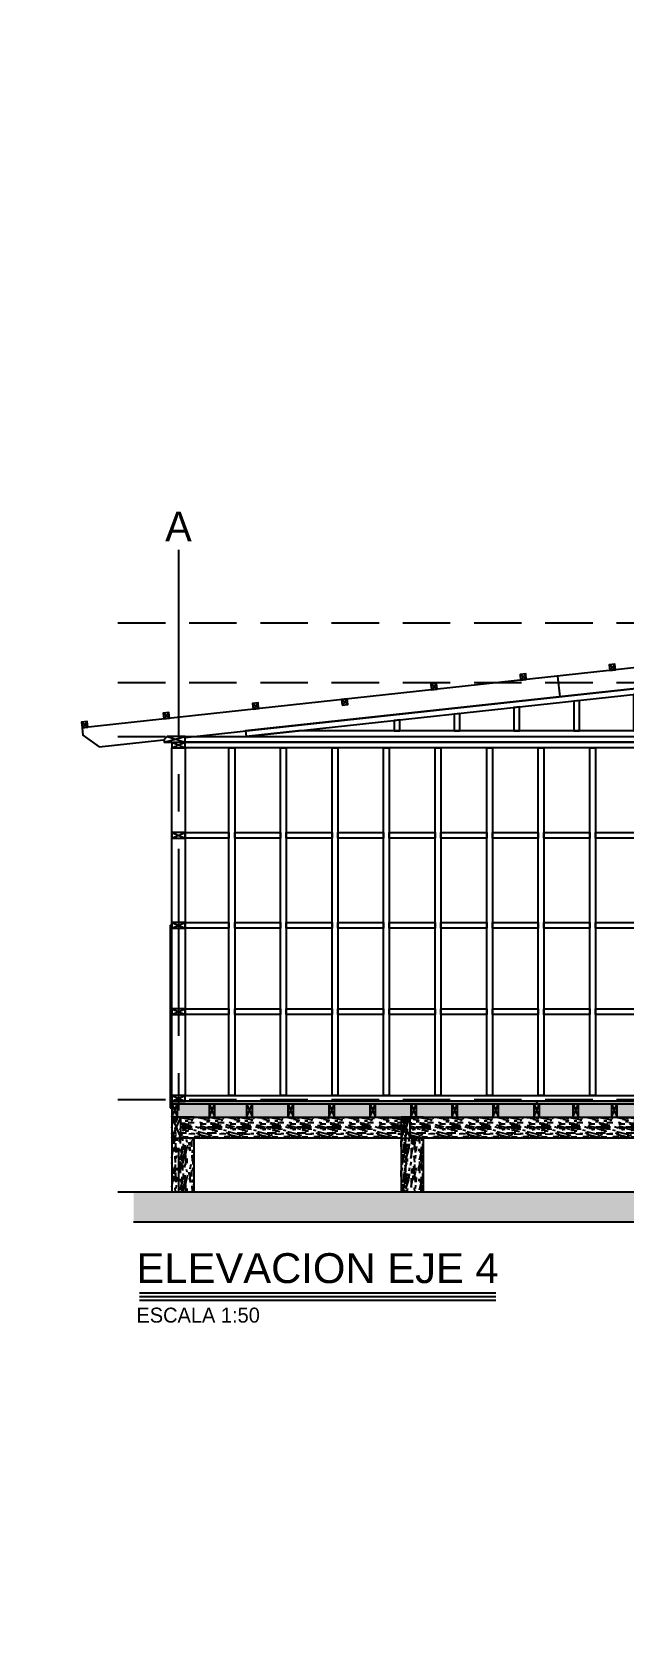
# Model space of a CAD drawing. Header units: millimetres. Extents: x 19458 to 19711, y 4351 to 4752.
# Drawn here: x 19541.18 to 19545.13, y 4507.52 to 4518.2 of the extents above; entities that cross this region are included whole.
import ezdxf
from ezdxf.enums import TextEntityAlignment as Align

# ---------------------------------------------------------------- set-up
doc = ezdxf.new("R2010")
doc.units = ezdxf.units.MM
doc.set_wipeout_variables(frame=1)
doc.linetypes.add('CENTER', pattern=[2, 1.25, -0.25, 0.25, -0.25])
doc.linetypes.add('HIDDEN2', pattern=[4.7625, 3.175, -1.5875])
for name, color, linetype in [('ALFAJIA', 3, 'Continuous'), ('CLAVADORES', 1, 'Continuous'), ('cotas', 1, 'Continuous'), ('cotas @ 300', 1, 'Continuous'), ('cotas @ 400', 1, 'Continuous'), ('cotas @ 500', 1, 'Continuous'), ('EJES', 2, 'CENTER'), ('EJES @ 0.5', 2, 'CENTER'), ('NIVELES', 2, 'Continuous'), ('PANELES PARED', 2, 'Continuous'), ('PILOTES', 2, 'Continuous'), ('PZA', 3, 'Continuous'), ('TEXTOS TITULOS @ 0.5', 3, 'Continuous'), ('VIGAS DE PISO', 2, 'Continuous')]:
    doc.layers.add(name, color=color, linetype=linetype)
doc.styles.add('century gothic', font='GOTHIC.TTF')
doc.styles.add('COTAS SMC', font='GOTHIC.TTF')
doc.styles.add('NOTAS', font='GOTHIC.TTF')
doc.styles.add('SMCtitulos', font='sanss___.ttf')
doc.styles.get("Standard").update_dxf_attribs({"font": 'arial.ttf'})
doc.dimstyles.new('ANOTATIVE 100 SMCONSTRUCCIONES', dxfattribs={"dimscale": 0, "dimtxt": 0.18, "dimasz": 0.15, "dimexe": 0.18, "dimexo": 0.09, "dimgap": 0.1, "dimtad": 1, "dimzin": 0, "dimdsep": 46, "dimtxsty": 'century gothic', "dimblk1": 'FLECHA1', "dimblk2": 'FLECHA1', "dimsah": 1, "dimcen": 0.18, "dimdle": 0.075, "dimclrd": 1, "dimclre": 1, "dimclrt": 2, "dimaunit": 1, "dimadec": 0, "dimazin": 0, "dimtfac": 0.75, "dimtix": 1, "dimtmove": 2, "dimatfit": 3, "dimfxl": 0.09, "dimtvp": 1.5, "dimtfill": 1, "dimtolj": 1, "dimtzin": 0, "dimarcsym": 0})
doc.dimstyles.new('PIES SMCONSTRUCCIONES', dxfattribs={"dimscale": 0, "dimtxt": 0.18, "dimasz": 0.2, "dimexe": 0.18, "dimexo": 0, "dimgap": 0.1, "dimtad": 1, "dimdec": 0, "dimlfac": 39.370079, "dimzin": 0, "dimdsep": 46, "dimlunit": 4, "dimtxsty": 'COTAS SMC', "dimblk1": 'FLECHA1', "dimblk2": 'FLECHA1', "dimsah": 1, "dimcen": 0.2, "dimdle": 0.075, "dimclrd": 1, "dimclre": 1, "dimclrt": 2, "dimaunit": 1, "dimadec": 0, "dimazin": 0, "dimtfac": 0.75, "dimtdec": 0, "dimtix": 1, "dimtmove": 2, "dimatfit": 3, "dimfxl": 0.09, "dimtvp": 1.5, "dimtfill": 1, "dimtolj": 1, "dimtzin": 0, "dimarcsym": 0})
pattern_1 = [(0, (98.21933, 23.7031), (0, 0.2), [0.04, -0.16]), (8.9726, (98.221325, 23.595096), (1.200000005876, 0.199999525118), [0.0384708, -3.8086058]), (5.7105, (98.219325, 23.607096), (1.800000034755, 0.19999710144), [0.0401996, -1.9697752]), (344.5779, (98.219325, 23.667096), (2.1999999038893, -0.5999974677634), [0.0601664, -5.9564754]), (353.6599, (98.223325, 23.733096), (0.200000063208, 4.086e-07), [0.0362216, -1.7748552]), (345.0686, (98.229325, 23.619096), (0.799999998317, -0.199999673879), [0.0310484, -3.0737864]), (348.6901, (98.159325, 23.735096), (0.2000000583, 7.413e-08), [0.0815844, -0.9382194]), (5.7105, (98.221325, 23.577096), (1.800000034755, 0.19999710144), [0.0200998, -1.989875]), (0, (98.21933, 23.6611), (0, 0.2), [0.02, -0.18]), (0, (98.17933, 23.6851), (0, 0.2), [0.06, -0.14]), (11.3099, (98.219325, 23.715096), (0.79999995433, 0.19999948721), [0.020396, -0.9994078]), (2.7263, (98.199325, 23.641096), (4.0000000589947, 0.1999992035454), [0.0420476, -4.1627116]), (352.4054, (98.209325, 23.635096), (1.599999971597, -0.19999873671), [0.0302654, -2.9962834]), (0, (98.19933, 23.5591), (0, 0.2), [0.04, -0.16]), (358.8309, (98.179325, 23.549096), (0.2000000366479, 1.5360345e-07), [0.0980204, -9.70402]), (0, (98.17933, 23.6991), (0, 0.2), [0.02, -0.18]), (0, (98.19933, 23.7151), (0, 0.2), [0.02, -0.18]), (0, (98.10933, 23.7331), (0, 0.2), [0.03, -0.17]), (350.5377, (98.163325, 23.743096), (0.200000015444, 7.752e-08), [0.0608276, -1.1557248]), (0, (98.09933, 23.7431), (0, 0.2), [0.04, -0.16]), (0, (98.07733, 23.5631), (0, 0.2), [0.022, -0.178]), (0, (98.17933, 23.5731), (0, 0.2), [0.02, -0.18]), (0, (98.07733, 23.5791), (0, 0.2), [0.042, -0.158]), (5.4403, (98.179325, 23.591096), (1.9999999402303, 0.199998956714), [0.04219, -4.1768144]), (0, (98.18133, 23.6071), (0, 0.2), [0.038, -0.162]), (0, (98.07733, 23.6111), (0, 0.2), [0.022, -0.178]), (358.8309, (98.101325, 23.643096), (0.2000000366479, 1.5360345e-07), [0.0980204, -9.70402]), (0, (98.11933, 23.6611), (0, 0.2), [0.02, -0.18]), (0, (98.09933, 23.6671), (0, 0.2), [0.02, -0.18]), (0, (98.17933, 23.6671), (0, 0.2), [0.04, -0.16]), (0, (98.13933, 23.6711), (0, 0.2), [0.02, -0.18]), (0, (98.09933, 23.6951), (0, 0.2), [0.04, -0.16]), (19.6538, (98.153325, 23.611096), (2.200000050424, 0.79999891494), [0.0297322, -2.9434812]), (11.3099, (98.119325, 23.667096), (0.79999995433, 0.19999948721), [0.020396, -0.9994078]), (11.3099, (98.199325, 23.657096), (0.79999995433, 0.19999948721), [0.020396, -0.9994078]), (5.7105, (98.139325, 23.733096), (1.800000034755, 0.19999710144), [0.0200998, -1.989875]), (349.6952, (98.077325, 23.747096), (1.199999995396, -0.19999893933), [0.0223606, -2.213707]), (348.6901, (98.099325, 23.563096), (0.2000000583, 7.413e-08), [0.020396, -0.9994078]), (90, (98.11933, 23.5591), (-0.2, 1e-17), [0, -0.2]), (346.6076, (98.077325, 23.671096), (3.400000044994, -0.7999939065965), [0.043174, -4.2742308]), (11.3099, (98.199325, 23.699096), (0.79999995433, 0.19999948721), [0.020396, -0.9994078]), (10.3048, (98.199325, 23.573096), (0.999999957606, 0.199999208868), [0.0223606, -2.213707]), (348.6901, (98.139325, 23.661096), (0.2000000583, 7.413e-08), [0.020396, -0.9994078]), (348.6901, (98.159325, 23.671096), (0.2000000583, 7.413e-08), [0.020396, -0.9994078]), (341.5651, (98.077325, 23.651096), (0.19999995825, 2.3367e-07), [0.0252982, -0.6071572]), (345.9638, (98.099325, 23.719096), (0.19999992115, 2.4875e-07), [0.0824622, -0.7421588]), (343.3008, (98.139325, 23.733096), (1.399999991533, -0.39999874641), [0.0626418, -2.025419]), (0, (98.13933, 23.7431), (0, 0.2), [0.024, -0.176]), (345.9638, (98.119325, 23.579096), (0.19999992115, 2.4875e-07), [0.0824622, -0.7421588]), (345.9638, (98.099325, 23.593096), (0.19999992115, 2.4875e-07), [0.0824622, -0.7421588]), (345.9638, (98.099325, 23.611096), (0.19999992115, 2.4875e-07), [0.0824622, -0.7421588]), (349.6952, (98.077325, 23.699096), (1.199999995396, -0.19999893933), [0.0223606, -2.213707]), (345.9638, (98.139325, 23.695096), (0.19999992115, 2.4875e-07), [0.041231, -0.78339]), (349.6952, (98.077325, 23.635096), (1.199999995396, -0.19999893933), [0.0223606, -2.213707]), (357.6141, (98.181325, 23.621096), (0.199999989185, 2.452822e-07), [0.0480416, -4.756123]), (349.6952, (98.159325, 23.657096), (1.199999995396, -0.19999893933), [0.0223606, -2.213707]), (12.5288, (98.181325, 23.653096), (0.800000095695, 0.199999860747), [0.018439, -1.8254698]), (349.5626, (98.077325, 23.625096), (2.199999936494, -0.3999970687047), [0.0772788, -7.650591]), (351.8699, (98.153325, 23.611096), (0.199999892184, -4.835e-08), [0.0282842, -1.3859292]), (4.7636, (98.099325, 23.631096), (2.199999989955, 0.199998289923), [0.0481664, -2.3601524]), (0, (98.14733, 23.6351), (0, 0.2), [0.062, -0.138]), (344.7449, (98.077325, 23.725096), (0.799999942428, -0.199999664289), [0.0228036, -2.2575472]), (350.5377, (98.119325, 23.559096), (0.200000015444, 7.752e-08), [0.0608276, -1.1557248]), (340.0169, (98.077325, 23.601096), (0.599999976081, -0.19999986488), [0.0234094, -2.3175304]), (0, (98.23933, 23.7191), (0, 0.2), [0.01, -0.19]), (0, (98.23933, 23.6311), (0, 0.2), [0.02, -0.18]), (11.3099, (98.239325, 23.559096), (0.79999995433, 0.19999948721), [0.020396, -0.9994078]), (0, (98.24133, 23.5791), (0, 0.2), [0.036, -0.164]), (343.3008, (98.239325, 23.685096), (1.399999991533, -0.39999874641), [0.0208806, -2.0671802]), (348.0207, (98.241325, 23.643096), (3.7999999222511, -0.8002195416064), [0.0368014, -6.7101288]), (90, (98.23933, 23.5591), (-0.2, 1e-17), [0, -0.2]), (0, (98.25933, 23.5631), (0, 0.2), [0.018, -0.182]), (0, (98.25933, 23.6011), (0, 0.2), [0.018, -0.182]), (0, (98.25933, 23.6111), (0, 0.2), [0.018, -0.182]), (336.0376, (98.259325, 23.679096), (1.400000005486, -0.599997330343), [0.0196978, -1.9500724]), (348.5163, (98.259325, 23.703096), (0.99999999677376, -0.2000310941214), [0.0183676, -13.043105]), (341.5651, (98.259325, 23.631096), (0.19999995825, 2.3367e-07), [0.0189736, -0.6134816]), (347.4712, (98.259325, 23.729096), (1.000000064082, -0.19999992061), [0.018439, -1.8254698])]

# ---------------------------------------------------------------- blocks, each defined once
blk = doc.blocks.new('FLECHA1')
at = {"color": 4}
blk.add_line((-0.24618, -0.24808), (0.24808, 0.25), dxfattribs=at)
at = {"color": 1}
blk.add_line((-1, 0), (0.49616, 0), dxfattribs=at)
blk = doc.blocks.new('*D331')
at = {"layer": 'cotas', "color": 1, "lineweight": -2, "transparency": 16777216}
for p, q in [((19614.326, 4625.845), (19614.326, 4700.845)), ((19570.984, 4550.845), (19524.326, 4550.845)), ((19614.326, 4548.43), (19614.326, 4550.845)), ((19570.534, 4548.43), (19524.326, 4548.43)), ((19614.326, 4473.43), (19614.326, 4398.43))]:
    blk.add_line(p, q, dxfattribs=at)
at = {"layer": 'Defpoints', "color": 0, "transparency": 16777216}
for p in [(19614.326, 4550.845), (19615.984, 4550.845), (19615.534, 4548.43)]:
    blk.add_point(p, dxfattribs=at)
at = {"layer": 'cotas', "color": 1, "lineweight": -2, "transparency": 16777216, "xscale": 75, "yscale": 75, "zscale": 75}
for p, rotation in [((19614.326, 4550.845), 270), ((19614.326, 4548.43), 90)]:
    blk.add_blockref('FLECHA1', p, dxfattribs=dict(at, rotation=rotation))
at = {"layer": 'cotas', "color": 2, "transparency": 16777216, "insert": (19517.338, 4549.637), "char_height": 90, "attachment_point": 5, "rotation": 90, "style": 'century gothic', "bg_fill": 3, "box_fill_scale": 1.1, "bg_fill_color": 256, "bg_fill_true_color": 13158600, "bg_fill_transparency": 0}
blk.add_mtext('\\A1;2.42', dxfattribs=at)
blk = doc.blocks.new('*D377')
at = {"layer": 'cotas', "color": 1, "lineweight": -2, "transparency": 16777216}
for p, q in [((19614.326, 4595.845), (19614.326, 4640.845)), ((19588.984, 4550.845), (19560.326, 4550.845)), ((19614.326, 4548.43), (19614.326, 4550.845)), ((19588.534, 4548.43), (19560.326, 4548.43)), ((19614.326, 4503.43), (19614.326, 4458.43))]:
    blk.add_line(p, q, dxfattribs=at)
at = {"layer": 'Defpoints', "color": 0, "transparency": 16777216}
for p in [(19614.326, 4550.845), (19615.984, 4550.845), (19615.534, 4548.43)]:
    blk.add_point(p, dxfattribs=at)
at = {"layer": 'cotas', "color": 1, "lineweight": -2, "transparency": 16777216, "xscale": 45, "yscale": 45, "zscale": 45}
for p, rotation in [((19614.326, 4550.845), 270), ((19614.326, 4548.43), 90)]:
    blk.add_blockref('FLECHA1', p, dxfattribs=dict(at, rotation=rotation))
at = {"layer": 'cotas', "color": 2, "transparency": 16777216, "insert": (19556.133, 4549.637), "char_height": 54, "attachment_point": 5, "rotation": 90, "style": 'century gothic', "bg_fill": 3, "box_fill_scale": 1.1, "bg_fill_color": 256, "bg_fill_true_color": 13158600, "bg_fill_transparency": 0}
blk.add_mtext('\\A1;2.42', dxfattribs=at)
blk = doc.blocks.new('*D383')
at = {"layer": 'cotas', "color": 1, "lineweight": -2, "transparency": 16777216}
for p, q in [((19614.326, 4610.845), (19614.326, 4670.845)), ((19579.984, 4550.845), (19542.326, 4550.845)), ((19614.326, 4548.43), (19614.326, 4550.845)), ((19579.534, 4548.43), (19542.326, 4548.43)), ((19614.326, 4488.43), (19614.326, 4428.43))]:
    blk.add_line(p, q, dxfattribs=at)
at = {"layer": 'Defpoints', "color": 0, "transparency": 16777216}
for p in [(19614.326, 4550.845), (19615.984, 4550.845), (19615.534, 4548.43)]:
    blk.add_point(p, dxfattribs=at)
at = {"layer": 'cotas', "color": 1, "lineweight": -2, "transparency": 16777216, "xscale": 60, "yscale": 60, "zscale": 60}
for p, rotation in [((19614.326, 4550.845), 270), ((19614.326, 4548.43), 90)]:
    blk.add_blockref('FLECHA1', p, dxfattribs=dict(at, rotation=rotation))
at = {"layer": 'cotas', "color": 2, "transparency": 16777216, "insert": (19536.735, 4549.637), "char_height": 72, "attachment_point": 5, "rotation": 90, "style": 'century gothic', "bg_fill": 3, "box_fill_scale": 1.1, "bg_fill_color": 256, "bg_fill_true_color": 13158600, "bg_fill_transparency": 0}
blk.add_mtext('\\A1;2.42', dxfattribs=at)
blk = doc.blocks.new('*D386')
at = {"layer": 'cotas', "color": 1, "lineweight": -2, "transparency": 16777216}
for p, q in [((19620.013, 4651.753), (19620.013, 4751.753)), ((19620.417, 4551.753), (19530.013, 4551.753)), ((19620.013, 4550.533), (19620.013, 4551.753)), ((19620.417, 4550.533), (19530.013, 4550.533)), ((19620.013, 4450.533), (19620.013, 4350.533))]:
    blk.add_line(p, q, dxfattribs=at)
at = {"layer": 'Defpoints', "color": 0, "transparency": 16777216}
for p in [(19620.013, 4551.753), (19620.417, 4551.753), (19620.417, 4550.533)]:
    blk.add_point(p, dxfattribs=at)
at = {"layer": 'cotas', "color": 1, "lineweight": -2, "transparency": 16777216, "xscale": 100, "yscale": 100, "zscale": 100}
for p, rotation in [((19620.013, 4551.753), 270), ((19620.013, 4550.533), 90)]:
    blk.add_blockref('FLECHA1', p, dxfattribs=dict(at, rotation=rotation))
at = {"layer": 'cotas', "color": 2, "transparency": 16777216, "insert": (19523.881, 4551.143), "char_height": 90, "attachment_point": 5, "rotation": 90, "style": 'COTAS SMC', "bg_fill": 3, "box_fill_scale": 1.1, "bg_fill_color": 256, "bg_fill_true_color": 13158600, "bg_fill_transparency": 0}
blk.add_mtext("\\A1;4'", dxfattribs=at)
blk = doc.blocks.new('*D436')
at = {"layer": 'cotas', "color": 1, "lineweight": -2, "transparency": 16777216}
for p, q in [((19620.013, 4631.753), (19620.013, 4711.753)), ((19620.417, 4551.753), (19548.013, 4551.753)), ((19620.013, 4550.533), (19620.013, 4551.753)), ((19620.417, 4550.533), (19548.013, 4550.533)), ((19620.013, 4470.533), (19620.013, 4390.533))]:
    blk.add_line(p, q, dxfattribs=at)
at = {"layer": 'Defpoints', "color": 0, "transparency": 16777216}
for p in [(19620.013, 4551.753), (19620.417, 4551.753), (19620.417, 4550.533)]:
    blk.add_point(p, dxfattribs=at)
at = {"layer": 'cotas', "color": 1, "lineweight": -2, "transparency": 16777216, "xscale": 80, "yscale": 80, "zscale": 80}
for p, rotation in [((19620.013, 4551.753), 270), ((19620.013, 4550.533), 90)]:
    blk.add_blockref('FLECHA1', p, dxfattribs=dict(at, rotation=rotation))
at = {"layer": 'cotas', "color": 2, "transparency": 16777216, "insert": (19543.107, 4551.143), "char_height": 72, "attachment_point": 5, "rotation": 90, "style": 'COTAS SMC', "bg_fill": 3, "box_fill_scale": 1.1, "bg_fill_color": 256, "bg_fill_true_color": 13158600, "bg_fill_transparency": 0}
blk.add_mtext("\\A1;4'", dxfattribs=at)
blk = doc.blocks.new('P01')
h = blk.add_hatch()
h.set_pattern_fill('MADERA_03', color=250, scale=0.2, angle=90, pattern_type=2)
h.set_pattern_definition([(90, (-0.156, 0.142), (-0.2, 1e-17), [0.04, -0.16]), (98.9726, (-0.048, 0.144), (-0.199999525118, 1.200000005876), [0.0384708, -3.8086058]), (95.7105, (-0.06, 0.142), (-0.19999710144, 1.800000034755), [0.0401996, -1.9697752]), (74.5779, (-0.12, 0.142), (0.5999974677634, 2.1999999038893), [0.0601664, -5.9564754]), (83.6599, (-0.186, 0.146), (-4.086e-07, 0.200000063208), [0.0362216, -1.7748552]), (75.0686, (-0.072, 0.152), (0.199999673879, 0.799999998317), [0.0310484, -3.0737864]), (78.6901, (-0.188, 0.082), (-7.413e-08, 0.2000000583), [0.0815844, -0.9382194]), (95.7105, (-0.03, 0.144), (-0.19999710144, 1.800000034755), [0.0200998, -1.989875]), (90, (-0.114, 0.142), (-0.2, 1e-17), [0.02, -0.18]), (90, (-0.138, 0.102), (-0.2, 1e-17), [0.06, -0.14]), (101.3099, (-0.168, 0.142), (-0.19999948721, 0.79999995433), [0.020396, -0.9994078]), (92.7263, (-0.094, 0.122), (-0.1999992035454, 4.0000000589947), [0.0420476, -4.1627116]), (82.4054, (-0.088, 0.132), (0.19999873671, 1.599999971597), [0.0302654, -2.9962834]), (90, (-0.012, 0.122), (-0.2, 1e-17), [0.04, -0.16]), (88.8309, (-0.002, 0.102), (-1.5360345e-07, 0.2000000366479), [0.0980204, -9.70402]), (90, (-0.152, 0.102), (-0.2, 1e-17), [0.02, -0.18]), (90, (-0.168, 0.122), (-0.2, 1e-17), [0.02, -0.18]), (90, (-0.186, 0.032), (-0.2, 1e-17), [0.03, -0.17]), (80.5377, (-0.196, 0.086), (-7.752e-08, 0.200000015444), [0.0608276, -1.1557248]), (90, (-0.196, 0.022), (-0.2, 1e-17), [0.04, -0.16]), (90, (-0.016, 1e-18), (-0.2, 1e-17), [0.022, -0.178]), (90, (-0.026, 0.102), (-0.2, 1e-17), [0.02, -0.18]), (90, (-0.032, 2e-18), (-0.2, 1e-17), [0.042, -0.158]), (95.4403, (-0.044, 0.102), (-0.199998956714, 1.9999999402303), [0.04219, -4.1768144]), (90, (-0.06, 0.104), (-0.2, 1e-17), [0.038, -0.162]), (90, (-0.064, 4e-18), (-0.2, 1e-17), [0.022, -0.178]), (88.8309, (-0.096, 0.024), (-1.5360345e-07, 0.2000000366479), [0.0980204, -9.70402]), (90, (-0.114, 0.042), (-0.2, 1e-17), [0.02, -0.18]), (90, (-0.12, 0.022), (-0.2, 1e-17), [0.02, -0.18]), (90, (-0.12, 0.102), (-0.2, 1e-17), [0.04, -0.16]), (90, (-0.124, 0.062), (-0.2, 1e-17), [0.02, -0.18]), (90, (-0.148, 0.022), (-0.2, 1e-17), [0.04, -0.16]), (109.6538, (-0.064, 0.076), (-0.79999891494, 2.200000050424), [0.0297322, -2.9434812]), (101.3099, (-0.12, 0.042), (-0.19999948721, 0.79999995433), [0.020396, -0.9994078]), (101.3099, (-0.11, 0.122), (-0.19999948721, 0.79999995433), [0.020396, -0.9994078]), (95.7105, (-0.186, 0.062), (-0.19999710144, 1.800000034755), [0.0200998, -1.989875]), (79.6952, (-0.2, 1e-17), (0.19999893933, 1.199999995396), [0.0223606, -2.213707]), (78.6901, (-0.016, 0.022), (-7.413e-08, 0.2000000583), [0.020396, -0.9994078]), (180, (-0.012, 0.042), (-2e-17, -0.2), [0, -0.2]), (76.6076, (-0.124, 8e-18), (0.7999939065965, 3.400000044994), [0.043174, -4.2742308]), (101.3099, (-0.152, 0.122), (-0.19999948721, 0.79999995433), [0.020396, -0.9994078]), (100.3048, (-0.026, 0.122), (-0.199999208868, 0.999999957606), [0.0223606, -2.213707]), (78.6901, (-0.114, 0.062), (-7.413e-08, 0.2000000583), [0.020396, -0.9994078]), (78.6901, (-0.124, 0.082), (-7.413e-08, 0.2000000583), [0.020396, -0.9994078]), (71.5651, (-0.104, 6e-18), (-2.3367e-07, 0.19999995825), [0.0252982, -0.6071572]), (75.9638, (-0.172, 0.022), (-2.4875e-07, 0.19999992115), [0.0824622, -0.7421588]), (73.3008, (-0.186, 0.062), (0.39999874641, 1.399999991533), [0.0626418, -2.025419]), (90, (-0.196, 0.062), (-0.2, 1e-17), [0.024, -0.176]), (75.9638, (-0.032, 0.042), (-2.4875e-07, 0.19999992115), [0.0824622, -0.7421588]), (75.9638, (-0.046, 0.022), (-2.4875e-07, 0.19999992115), [0.0824622, -0.7421588]), (75.9638, (-0.064, 0.022), (-2.4875e-07, 0.19999992115), [0.0824622, -0.7421588]), (79.6952, (-0.152, 9e-18), (0.19999893933, 1.199999995396), [0.0223606, -2.213707]), (75.9638, (-0.148, 0.062), (-2.4875e-07, 0.19999992115), [0.041231, -0.78339]), (79.6952, (-0.088, 5e-18), (0.19999893933, 1.199999995396), [0.0223606, -2.213707]), (87.6141, (-0.074, 0.104), (-2.452822e-07, 0.199999989185), [0.0480416, -4.756123]), (79.6952, (-0.11, 0.082), (0.19999893933, 1.199999995396), [0.0223606, -2.213707]), (102.5288, (-0.106, 0.104), (-0.199999860747, 0.800000095695), [0.018439, -1.8254698]), (79.5626, (-0.078, 5e-18), (0.3999970687047, 2.199999936494), [0.0772788, -7.650591]), (81.8699, (-0.064, 0.076), (4.835e-08, 0.199999892184), [0.0282842, -1.3859292]), (94.7636, (-0.084, 0.022), (-0.199998289923, 2.199999989955), [0.0481664, -2.3601524]), (90, (-0.088, 0.07), (-0.2, 1e-17), [0.062, -0.138]), (74.7449, (-0.178, 1e-17), (0.199999664289, 0.799999942428), [0.0228036, -2.2575472]), (80.5377, (-0.012, 0.042), (-7.752e-08, 0.200000015444), [0.0608276, -1.1557248]), (70.0169, (-0.054, 3e-18), (0.19999986488, 0.599999976081), [0.0234094, -2.3175304]), (90, (-0.172, 0.162), (-0.2, 1e-17), [0.01, -0.19]), (90, (-0.084, 0.162), (-0.2, 1e-17), [0.02, -0.18]), (101.3099, (-0.012, 0.162), (-0.19999948721, 0.79999995433), [0.020396, -0.9994078]), (90, (-0.032, 0.164), (-0.2, 1e-17), [0.036, -0.164]), (73.3008, (-0.138, 0.162), (0.39999874641, 1.399999991533), [0.0208806, -2.0671802]), (78.0207, (-0.096, 0.164), (0.8002195416064, 3.7999999222511), [0.0368014, -6.7101288]), (180, (-0.012, 0.162), (-2e-17, -0.2), [0, -0.2]), (90, (-0.016, 0.182), (-0.2, 1e-17), [0.018, -0.182]), (90, (-0.054, 0.182), (-0.2, 1e-17), [0.018, -0.182]), (90, (-0.064, 0.182), (-0.2, 1e-17), [0.018, -0.182]), (66.0376, (-0.132, 0.182), (0.599997330343, 1.400000005486), [0.0196978, -1.9500724]), (78.5163, (-0.156, 0.182), (0.2000310941214, 0.99999999677376), [0.0183676, -13.043105]), (71.5651, (-0.084, 0.182), (-2.3367e-07, 0.19999995825), [0.0189736, -0.6134816]), (77.4712, (-0.182, 0.182), (0.19999992061, 1.000000064082), [0.018439, -1.8254698])])
h.paths.add_polyline_path([(19444.003, 4504.126), (19444.153, 4504.126), (19444.153, 4504.626), (19444.003, 4504.626)])
blk.add_lwpolyline([(19444.003, 4504.126), (19444.153, 4504.126), (19444.153, 4504.626), (19444.003, 4504.626)], close=True)
blk = doc.blocks.new('*U245')
at = {"color": 2}
blk.add_line((0, 0.052), (4.761, 0.052), dxfattribs=at)
at = {"color": 250}
blk.add_line((0, 0), (4.761, 0), dxfattribs=at)
at = {"color": 7}
blk.add_line((0, -0.047), (4.761, -0.047), dxfattribs=at)
at = {"color": 0, "linetype": 'ByBlock', "lineweight": -2, "style": 'NOTAS'}
for tag, p in [('1TITLE', (0.027, 1.014)), ('2TITLE', (-0.043, 0.181))]:
    blk.add_attdef(tag, p, '', height=0.3, dxfattribs=at)
blk.add_attdef('SCALE', text='', height=0.18, dxfattribs=at).set_placement((-0.043, -0.148), align=Align.TOP_LEFT)
blk = doc.blocks.new('ejes')
at = {"color": 2, "linetype": 'Continuous'}
blk.add_wipeout([(-0.109, 0.275), (-0.065, 0.291), (-0.006, 0.3), (0.06, 0.297), (0.095, 0.288), (0.16, 0.261), (0.183, 0.246), (0.215, 0.22), (0.241, 0.193), (0.271, 0.149), (0.271, 0.149), (0.292, 0.103), (0.304, 0.065), (0.309, 0.032), (0.31, 0.001), (0.309, -0.027), (0.309, -0.027), (0.3, -0.077), (0.288, -0.113), (0.279, -0.133), (0.259, -0.168), (0.238, -0.195), (0.219, -0.215), (0.19, -0.24), (0.159, -0.26), (0.125, -0.277), (0.089, -0.289), (0.046, -0.297), (0.01, -0.299), (-0.037, -0.296), (-0.069, -0.289), (-0.097, -0.279), (-0.144, -0.256), (-0.171, -0.238), (-0.192, -0.221), (-0.215, -0.197), (-0.215, -0.197), (-0.257, -0.136), (-0.272, -0.101), (-0.272, -0.101), (-0.287, -0.034), (-0.29, 0.001), (-0.287, 0.036), (-0.281, 0.07), (-0.273, 0.099), (-0.258, 0.134), (-0.234, 0.174), (-0.216, 0.198), (-0.197, 0.217), (-0.175, 0.236), (-0.154, 0.251), (-0.126, 0.268), (-0.126, 0.268), (-0.118, 0.272)], dxfattribs=at)
at = {"layer": 'EJES', "color": 3}
blk.add_attdef('EJES', text='', height=0.3, dxfattribs=at).set_placement((0.01, -0.174), align=Align.CENTER)
blk = doc.blocks.new('OL')
at = {"layer": 'PANELES PARED'}
for p, q in [((19439.306, 4489.811), (19439.396, 4489.773)), ((19439.306, 4489.773), (19439.396, 4489.811)), ((19442.432, 4489.811), (19442.522, 4489.773)), ((19442.432, 4489.773), (19442.522, 4489.811)), ((19439.306, 4489.208), (19439.396, 4489.17)), ((19439.306, 4489.17), (19439.396, 4489.208)), ((19439.306, 4488.605), (19439.396, 4488.567)), ((19439.306, 4488.567), (19439.396, 4488.605)), ((19439.306, 4488.027), (19439.396, 4487.989)), ((19439.306, 4487.989), (19439.396, 4488.027)), ((19439.306, 4487.449), (19439.396, 4487.411)), ((19439.306, 4487.411), (19439.396, 4487.449)), ((19442.432, 4487.449), (19442.522, 4487.411)), ((19442.432, 4487.411), (19442.522, 4487.449))]:
    blk.add_line(p, q, dxfattribs=at)
for points in [[(19439.306, 4489.773), (19439.396, 4489.773), (19439.396, 4489.811), (19439.306, 4489.811)], [(19439.306, 4489.773), (19439.396, 4489.773), (19439.396, 4487.449), (19439.306, 4487.449)], [(19442.432, 4489.773), (19442.522, 4489.773), (19442.522, 4489.811), (19442.432, 4489.811)], [(19442.432, 4489.773), (19442.522, 4489.773), (19442.522, 4487.449), (19442.432, 4487.449)], [(19442.47, 4487.449), (19442.432, 4487.449), (19442.432, 4489.773), (19442.47, 4489.773)], [(19442.522, 4487.449), (19442.484, 4487.449), (19442.484, 4489.773), (19442.522, 4489.773)], [(19439.306, 4489.17), (19439.396, 4489.17), (19439.396, 4489.208), (19439.306, 4489.208)], [(19439.306, 4488.567), (19439.396, 4488.567), (19439.396, 4488.605), (19439.306, 4488.605)], [(19439.306, 4487.989), (19439.396, 4487.989), (19439.396, 4488.027), (19439.306, 4488.027)], [(19439.306, 4487.411), (19439.396, 4487.411), (19439.396, 4487.449), (19439.306, 4487.449)], [(19442.432, 4487.411), (19442.522, 4487.411), (19442.522, 4487.449), (19442.432, 4487.449)]]:
    blk.add_lwpolyline(points, close=True, dxfattribs=at)
at = {"layer": 'PANELES PARED', "color": 250}
for points in [[(19439.396, 4489.773), (19439.396, 4489.811), (19442.432, 4489.811), (19442.432, 4489.773)], [(19439.727, 4487.449), (19439.689, 4487.449), (19439.689, 4489.773), (19439.727, 4489.773)], [(19440.072, 4487.449), (19440.034, 4487.449), (19440.034, 4489.773), (19440.072, 4489.773)], [(19440.416, 4487.449), (19440.378, 4487.449), (19440.378, 4489.773), (19440.416, 4489.773)], [(19440.761, 4487.449), (19440.723, 4487.449), (19440.723, 4489.773), (19440.761, 4489.773)], [(19441.106, 4487.449), (19441.068, 4487.449), (19441.068, 4489.773), (19441.106, 4489.773)], [(19441.45, 4487.449), (19441.412, 4487.449), (19441.412, 4489.773), (19441.45, 4489.773)], [(19441.795, 4487.449), (19441.757, 4487.449), (19441.757, 4489.773), (19441.795, 4489.773)], [(19442.14, 4487.449), (19442.102, 4487.449), (19442.102, 4489.773), (19442.14, 4489.773)], [(19439.396, 4489.17), (19439.396, 4489.208), (19439.689, 4489.208), (19439.689, 4489.17)], [(19439.727, 4489.17), (19439.727, 4489.208), (19440.034, 4489.208), (19440.034, 4489.17)], [(19440.072, 4489.17), (19440.072, 4489.208), (19440.378, 4489.208), (19440.378, 4489.17)], [(19440.416, 4489.17), (19440.416, 4489.208), (19440.723, 4489.208), (19440.723, 4489.17)], [(19440.761, 4489.17), (19440.761, 4489.208), (19441.068, 4489.208), (19441.068, 4489.17)], [(19441.106, 4489.17), (19441.106, 4489.208), (19441.412, 4489.208), (19441.412, 4489.17)], [(19441.45, 4489.17), (19441.45, 4489.208), (19441.757, 4489.208), (19441.757, 4489.17)], [(19441.795, 4489.17), (19441.795, 4489.208), (19442.102, 4489.208), (19442.102, 4489.17)], [(19442.14, 4489.17), (19442.14, 4489.208), (19442.432, 4489.208), (19442.432, 4489.17)], [(19439.396, 4488.567), (19439.396, 4488.605), (19439.689, 4488.605), (19439.689, 4488.567)], [(19439.727, 4488.567), (19439.727, 4488.605), (19440.034, 4488.605), (19440.034, 4488.567)], [(19440.072, 4488.567), (19440.072, 4488.605), (19440.378, 4488.605), (19440.378, 4488.567)], [(19440.416, 4488.567), (19440.416, 4488.605), (19440.723, 4488.605), (19440.723, 4488.567)], [(19440.761, 4488.567), (19440.761, 4488.605), (19441.068, 4488.605), (19441.068, 4488.567)], [(19441.106, 4488.567), (19441.106, 4488.605), (19441.412, 4488.605), (19441.412, 4488.567)], [(19441.45, 4488.567), (19441.45, 4488.605), (19441.757, 4488.605), (19441.757, 4488.567)], [(19441.795, 4488.567), (19441.795, 4488.605), (19442.102, 4488.605), (19442.102, 4488.567)], [(19442.14, 4488.567), (19442.14, 4488.605), (19442.432, 4488.605), (19442.432, 4488.567)], [(19439.396, 4487.989), (19439.396, 4488.027), (19439.689, 4488.027), (19439.689, 4487.989)], [(19439.727, 4487.989), (19439.727, 4488.027), (19440.034, 4488.027), (19440.034, 4487.989)], [(19440.072, 4487.989), (19440.072, 4488.027), (19440.378, 4488.027), (19440.378, 4487.989)], [(19440.416, 4487.989), (19440.416, 4488.027), (19440.723, 4488.027), (19440.723, 4487.989)], [(19440.761, 4487.989), (19440.761, 4488.027), (19441.068, 4488.027), (19441.068, 4487.989)], [(19441.106, 4487.989), (19441.106, 4488.027), (19441.412, 4488.027), (19441.412, 4487.989)], [(19441.45, 4487.989), (19441.45, 4488.027), (19441.757, 4488.027), (19441.757, 4487.989)], [(19441.795, 4487.989), (19441.795, 4488.027), (19442.102, 4488.027), (19442.102, 4487.989)], [(19442.14, 4487.989), (19442.14, 4488.027), (19442.432, 4488.027), (19442.432, 4487.989)], [(19439.396, 4487.411), (19439.396, 4487.449), (19442.432, 4487.449), (19442.432, 4487.411)]]:
    blk.add_lwpolyline(points, close=True, dxfattribs=at)
blk = doc.blocks.new('IKUHG')
at = {"layer": 'PANELES PARED', "color": 250}
for points in [[(19444.531, 4490.415), (19447.159, 4490.701), (19447.159, 4490.739), (19444.527, 4490.453), (19444.531, 4490.415)], [(19444.531, 4490.415), (19447.159, 4490.415), (19447.159, 4490.453), (19444.881, 4490.453), (19444.531, 4490.415)]]:
    blk.add_lwpolyline(points, dxfattribs=at)
for points in [[(19447.121, 4490.453), (19447.159, 4490.453), (19447.159, 4490.701), (19447.121, 4490.697)], [(19445.921, 4490.453), (19445.959, 4490.453), (19445.959, 4490.57), (19445.921, 4490.566)], [(19446.321, 4490.453), (19446.359, 4490.453), (19446.359, 4490.614), (19446.321, 4490.61)], [(19446.721, 4490.453), (19446.759, 4490.453), (19446.759, 4490.657), (19446.721, 4490.653)], [(19445.521, 4490.453), (19445.559, 4490.453), (19445.559, 4490.527), (19445.521, 4490.523)]]:
    blk.add_lwpolyline(points, close=True, dxfattribs=at)
blk = doc.blocks.new('CL1')
at = {"layer": 'CLAVADORES'}
for p, q in [((19443.502, 4507.507), (19443.54, 4507.469)), ((19443.502, 4507.469), (19443.54, 4507.507))]:
    blk.add_line(p, q, dxfattribs=at)
blk.add_lwpolyline([(19443.502, 4507.469), (19443.54, 4507.469), (19443.54, 4507.507), (19443.502, 4507.507)], close=True, dxfattribs=at)
blk = doc.blocks.new('*U620')
at = {"layer": 'cotas @ 500'}
dim = blk.add_linear_dim(base=(19614.326038274, 4550.84482378), p1=(19615.533859709, 4548.42982378), p2=(19615.98360808, 4550.84482378), angle=90, dimstyle='ANOTATIVE 100 SMCONSTRUCCIONES', override={"dimscale": 500, "dimtix": 1, "dimtofl": 1, "dimtmove": 1, "dimatfit": 1}, dxfattribs=at)
dim.commit()
dim.dimension.update_dxf_attribs({"geometry": '*D331', "text_midpoint": (19517.337595038, 4549.63732378)})
at = {"layer": 'cotas @ 300'}
dim = blk.add_linear_dim(base=(19614.326038274, 4550.84482378), p1=(19615.533859709, 4548.42982378), p2=(19615.98360808, 4550.84482378), angle=90, dimstyle='ANOTATIVE 100 SMCONSTRUCCIONES', override={"dimscale": 300, "dimtix": 1, "dimtofl": 1, "dimtmove": 1, "dimatfit": 1}, dxfattribs=at)
dim.commit()
dim.dimension.update_dxf_attribs({"geometry": '*D377', "text_midpoint": (19556.132972332, 4549.63732378)})
at = {"layer": 'cotas @ 400'}
dim = blk.add_linear_dim(base=(19614.326038274, 4550.84482378), p1=(19615.533859709, 4548.42982378), p2=(19615.98360808, 4550.84482378), angle=90, dimstyle='ANOTATIVE 100 SMCONSTRUCCIONES', override={"dimscale": 400, "dimtix": 1, "dimtofl": 1, "dimtmove": 1, "dimatfit": 1}, dxfattribs=at)
dim.commit()
dim.dimension.update_dxf_attribs({"geometry": '*D383', "text_midpoint": (19536.735283685, 4549.63732378)})
blk = doc.blocks.new('*U622')
at = {"layer": 'cotas @ 500'}
dim = blk.add_linear_dim(base=(19620.013, 4551.753), p1=(19620.417, 4550.533), p2=(19620.417, 4551.753), angle=90, dimstyle='PIES SMCONSTRUCCIONES', override={"dimscale": 500, "dimtix": 1, "dimtofl": 1, "dimtmove": 2, "dimatfit": 3}, dxfattribs=at)
dim.commit()
dim.dimension.update_dxf_attribs({"geometry": '*D386', "text_midpoint": (19523.881, 4551.143)})
at = {"layer": 'cotas @ 400'}
dim = blk.add_linear_dim(base=(19620.013, 4551.753), p1=(19620.417, 4550.533), p2=(19620.417, 4551.753), angle=90, dimstyle='PIES SMCONSTRUCCIONES', override={"dimscale": 400, "dimtix": 1, "dimtofl": 1, "dimtmove": 2, "dimatfit": 3}, dxfattribs=at)
dim.commit()
dim.dimension.update_dxf_attribs({"geometry": '*D436', "text_midpoint": (19543.107, 4551.143)})

msp = doc.modelspace()

# ---------------------------------------------------------------- block references
at = {"layer": 'cotas'}
msp.add_blockref('*U620', (0, 0), dxfattribs=at)

# ---------------------------------------------------------------- next in the draw order: block references
msp.add_blockref('*U622', (0, 0), dxfattribs=at)

# ---------------------------------------------------------------- next in the draw order: hatches: boundary and pattern name
h = msp.add_hatch()
h.set_pattern_fill('EARTH', color=8, scale=0.01, angle=45)
h.set_pattern_definition([(45, (98.077325, 6.313696), (7e-18, 0.08980256121), [0.0635, -0.0635]), (45, (98.06049, 6.330534), (7e-18, 0.08980256121), [0.0635, -0.0635]), (45, (98.04365, 6.34737), (7e-18, 0.08980256121), [0.0635, -0.0635]), (135, (98.04365, 6.3586), (-0.08980256121, 7e-18), [0.0635, -0.0635]), (135, (98.06049, 6.375435), (-0.08980256121, 7e-18), [0.0635, -0.0635]), (135, (98.077325, 6.392273), (-0.08980256121, 7e-18), [0.0635, -0.0635])])
h.paths.add_polyline_path([(19541.8553, 4510.44), (19552.6452, 4510.44), (19552.6452, 4510.24), (19541.8553, 4510.24)])

# ---------------------------------------------------------------- next in the draw order: linework, layer by layer
at = {"color": 5}
msp.add_line((19541.8553, 4510.44), (19552.6452, 4510.44), dxfattribs=at)
at = {"color": 8}
msp.add_line((19541.8553, 4510.24), (19552.6452, 4510.24), dxfattribs=at)
at = {"color": 3}
msp.add_lwpolyline([(19542.1003, 4511.0026), (19542.1103, 4511.0026), (19542.1103, 4512.2226), (19542.1003, 4512.2226)], close=True, dxfattribs=at)
at = {"color": 1}
for points in [[(19542.1103, 4511.048), (19542.1103, 4511.03), (19544.5503, 4511.03), (19544.5503, 4511.048)], [(19544.5503, 4511.048), (19544.5503, 4511.03), (19546.9903, 4511.03), (19546.9903, 4511.048)]]:
    msp.add_lwpolyline(points, close=True, dxfattribs=at)
at = {"layer": 'ALFAJIA'}
msp.add_line((19544.7067, 4513.7524), (19544.6916, 4513.8915), dxfattribs=at)
msp.add_lwpolyline([(19549.7646, 4514.3024), (19549.8543, 4514.4027), (19549.8489, 4514.4524), (19541.5103, 4513.5456), (19541.5157, 4513.4959), (19541.6249, 4513.4172), (19549.7646, 4514.3024)], dxfattribs=at)
at = {"layer": 'NIVELES', "color": 1, "linetype": 'HIDDEN2', "ltscale": 0.1}
for p, q in [((19541.7503, 4514.248), (19553.7503, 4514.248)), ((19541.7503, 4513.848), (19553.7503, 4513.848)), ((19541.7503, 4513.486), (19553.7503, 4513.486)), ((19541.7503, 4511.058), (19553.7503, 4511.058)), ((19541.7503, 4510.44), (19553.7503, 4510.44))]:
    msp.add_line(p, q, dxfattribs=at)
at = {"layer": 'PZA', "color": 250}
msp.add_lwpolyline([(19542.2003, 4513.486), (19545.2365, 4513.486), (19545.2365, 4513.448), (19542.2003, 4513.448)], close=True, dxfattribs=at)

# ---------------------------------------------------------------- next in the draw order: block references
at = {"rotation": 6.206657452820154}
for p in [(702.8319, -2069.2504), (702.2354, -2069.3153), (701.6389, -2069.3801), (700.4459, -2069.5099), (701.0424, -2069.483), (699.3029, -2069.6342), (699.8495, -2069.5747)]:
    msp.add_blockref('CL1', p, dxfattribs=at)
for name, p in [('IKUHG', (98.0773, 23.071)), ('OL', (102.8041, 23.6371))]:
    msp.add_blockref(name, p)
at = {"layer": 'EJES @ 0.5'}
ref = msp.add_blockref('ejes', (19542.1501, 4514.8849), dxfattribs=dict(at, xscale=0.5000000000009095, yscale=0.5000000000009095, zscale=0.5000000000009095))
ref.add_attrib('EJES', 'A', dxfattribs={"layer": 'EJES', "color": 3, "height": 0.2, "style": 'century gothic'}).set_placement((19542.1553, 4514.7919), align=Align.CENTER)
at = {"layer": 'PILOTES'}
for p in [(98.1073, 6.3137), (99.6404, 6.3137)]:
    msp.add_blockref('P01', p, dxfattribs=at)
at = {"layer": 'TEXTOS TITULOS @ 0.5'}
ref = msp.add_blockref('*U245', (19541.8957, 4509.7394), dxfattribs=dict(at, xscale=0.5, yscale=0.5, zscale=0.5))
ref.add_attrib('2TITLE', 'ELEVACION EJE 4', (19541.8741, 4509.8301), dxfattribs={"layer": '0', "color": 0, "linetype": 'ByBlock', "lineweight": -2, "height": 0.2, "style": 'SMCtitulos'})
ref.add_attrib('SCALE', 'ESCALA 1:50', dxfattribs={"layer": '0', "color": 0, "linetype": 'ByBlock', "lineweight": -2, "height": 0.1, "style": 'NOTAS'}).set_placement((19541.8741, 4509.6657), align=Align.TOP_LEFT)

# ---------------------------------------------------------------- next in the draw order: wipeouts: each hides what was drawn before it
for points in [[(19542.1703, 4510.94), (19543.6434, 4510.94), (19543.6434, 4510.8), (19542.1703, 4510.8)], [(19543.7034, 4510.94), (19545.2065, 4510.94), (19545.2065, 4510.8), (19543.7034, 4510.8)]]:
    msp.add_wipeout(points).dxf.layer = 'VIGAS DE PISO'

# ---------------------------------------------------------------- next in the draw order: hatches: boundary and pattern name
h = msp.add_hatch()
h.set_pattern_fill('MADERA_03', color=250, scale=0.2, pattern_type=2)
h.set_pattern_definition(pattern_1)
h.paths.add_polyline_path([(19542.1103, 4511.03), (19542.1103, 4510.94), (19545.2365, 4510.94), (19545.2365, 4511.03)])
h = msp.add_hatch()
h.set_pattern_fill('MADERA_03', color=250, scale=0.2, pattern_type=2)
h.set_pattern_definition(pattern_1)
h.paths.add_polyline_path([(19542.1703, 4510.94), (19543.6434, 4510.94), (19543.6434, 4510.8), (19542.1703, 4510.8)])
h = msp.add_hatch()
h.set_pattern_fill('MADERA_03', color=250, scale=0.2, pattern_type=2)
h.set_pattern_definition(pattern_1)
h.paths.add_polyline_path([(19543.7034, 4510.94), (19545.2065, 4510.94), (19545.2065, 4510.8), (19543.7034, 4510.8)])

# ---------------------------------------------------------------- next in the draw order: linework, layer by layer
at = {"layer": 'EJES', "color": 1}
msp.add_line((19542.1553, 4514.7351), (19542.1553, 4510.44), dxfattribs=at)
at = {"layer": 'VIGAS DE PISO'}
for p, q in [((19542.1103, 4511.03), (19542.1483, 4510.94)), ((19542.1103, 4510.94), (19542.1483, 4511.03)), ((19542.3608, 4511.03), (19542.3988, 4510.94)), ((19542.3608, 4510.94), (19542.3988, 4511.03)), ((19542.6112, 4511.03), (19542.6492, 4510.94)), ((19542.6112, 4510.94), (19542.6492, 4511.03)), ((19542.8855, 4511.03), (19542.9235, 4510.94)), ((19542.8855, 4510.94), (19542.9235, 4511.03)), ((19543.1598, 4511.03), (19543.1978, 4510.94)), ((19543.1598, 4510.94), (19543.1978, 4511.03)), ((19543.4341, 4511.03), (19543.4721, 4510.94)), ((19543.4341, 4510.94), (19543.4721, 4511.03)), ((19543.7084, 4511.03), (19543.7464, 4510.94)), ((19543.7084, 4510.94), (19543.7464, 4511.03)), ((19543.9827, 4511.03), (19544.0207, 4510.94)), ((19543.9827, 4510.94), (19544.0207, 4511.03)), ((19544.257, 4511.03), (19544.295, 4510.94)), ((19544.257, 4510.94), (19544.295, 4511.03)), ((19544.5313, 4511.03), (19544.5693, 4510.94)), ((19544.5313, 4510.94), (19544.5693, 4511.03)), ((19544.7913, 4511.03), (19544.8293, 4510.94)), ((19544.7913, 4510.94), (19544.8293, 4511.03)), ((19545.0512, 4511.03), (19545.0892, 4510.94)), ((19545.0512, 4510.94), (19545.0892, 4511.03)), ((19542.1103, 4510.94), (19542.1703, 4510.8)), ((19542.1103, 4510.8), (19542.1703, 4510.94)), ((19543.6434, 4510.94), (19543.7034, 4510.8)), ((19543.6434, 4510.8), (19543.7034, 4510.94))]:
    msp.add_line(p, q, dxfattribs=at)
for points in [[(19542.1103, 4511.03), (19542.1103, 4510.94), (19545.2365, 4510.94), (19545.2365, 4511.03)], [(19542.1103, 4511.03), (19542.1103, 4510.94), (19542.1483, 4510.94), (19542.1483, 4511.03)], [(19542.3608, 4511.03), (19542.3608, 4510.94), (19542.3988, 4510.94), (19542.3988, 4511.03)], [(19542.6112, 4511.03), (19542.6112, 4510.94), (19542.6492, 4510.94), (19542.6492, 4511.03)], [(19542.8855, 4511.03), (19542.8855, 4510.94), (19542.9235, 4510.94), (19542.9235, 4511.03)], [(19543.1598, 4511.03), (19543.1598, 4510.94), (19543.1978, 4510.94), (19543.1978, 4511.03)], [(19543.4341, 4511.03), (19543.4341, 4510.94), (19543.4721, 4510.94), (19543.4721, 4511.03)], [(19543.7084, 4511.03), (19543.7084, 4510.94), (19543.7464, 4510.94), (19543.7464, 4511.03)], [(19543.9827, 4511.03), (19543.9827, 4510.94), (19544.0207, 4510.94), (19544.0207, 4511.03)], [(19544.257, 4511.03), (19544.257, 4510.94), (19544.295, 4510.94), (19544.295, 4511.03)], [(19544.5313, 4511.03), (19544.5313, 4510.94), (19544.5693, 4510.94), (19544.5693, 4511.03)], [(19544.7913, 4511.03), (19544.7913, 4510.94), (19544.8293, 4510.94), (19544.8293, 4511.03)], [(19545.0512, 4511.03), (19545.0512, 4510.94), (19545.0892, 4510.94), (19545.0892, 4511.03)], [(19542.1103, 4510.8), (19542.1703, 4510.8), (19542.1703, 4510.94), (19542.1103, 4510.94)], [(19542.1703, 4510.94), (19543.6434, 4510.94), (19543.6434, 4510.8), (19542.1703, 4510.8)], [(19543.6434, 4510.8), (19543.7034, 4510.8), (19543.7034, 4510.94), (19543.6434, 4510.94)], [(19543.7034, 4510.94), (19545.2065, 4510.94), (19545.2065, 4510.8), (19543.7034, 4510.8)]]:
    msp.add_lwpolyline(points, close=True, dxfattribs=at)

# ---------------------------------------------------------------- next in the draw order: wipeouts: each hides what was drawn before it
at = {"color": 2}
msp.add_wipeout([(19542.0603, 4513.467), (19542.0803, 4513.486), (19542.2003, 4513.486), (19542.2003, 4513.448), (19542.0603, 4513.448)], dxfattribs=at)

# ---------------------------------------------------------------- next in the draw order: linework, layer by layer
for p, q in [((19542.0603, 4513.448), (19542.2003, 4513.486)), ((19542.0803, 4513.486), (19542.2003, 4513.448))]:
    msp.add_line(p, q, dxfattribs=at)
at = {"layer": 'PZA', "color": 2}
msp.add_lwpolyline([(19542.0603, 4513.467), (19542.0603, 4513.448), (19542.2003, 4513.448), (19542.2003, 4513.486), (19542.0803, 4513.486), (19542.0603, 4513.467)], dxfattribs=at)

doc.saveas('drawing.dxf')
